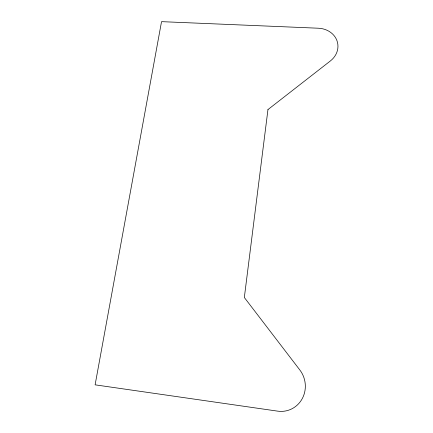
<?xml version="1.0" encoding="UTF-8"?>
<svg xmlns="http://www.w3.org/2000/svg" width="433" height="433" viewBox="0 0 433 433"><rect width="100%" height="100%" fill="white"/><g stroke="black" fill="none" stroke-linecap="round" stroke-linejoin="round"><path stroke-width="0.65" d="M267.957 109.581L244.336 297.503L299.836 369.982A25.774 24.67 74.7 0 1 302.277 398.587A25.774 24.67 74.7 0 1 277.732 411.15L95.108 384.834L161.531 21.65L318.39 28.221A21.504 18.798 -8.7 0 1 336.955 40.637A21.504 18.798 -8.7 0 1 330.363 60.961L267.957 109.581"/></g></svg>
